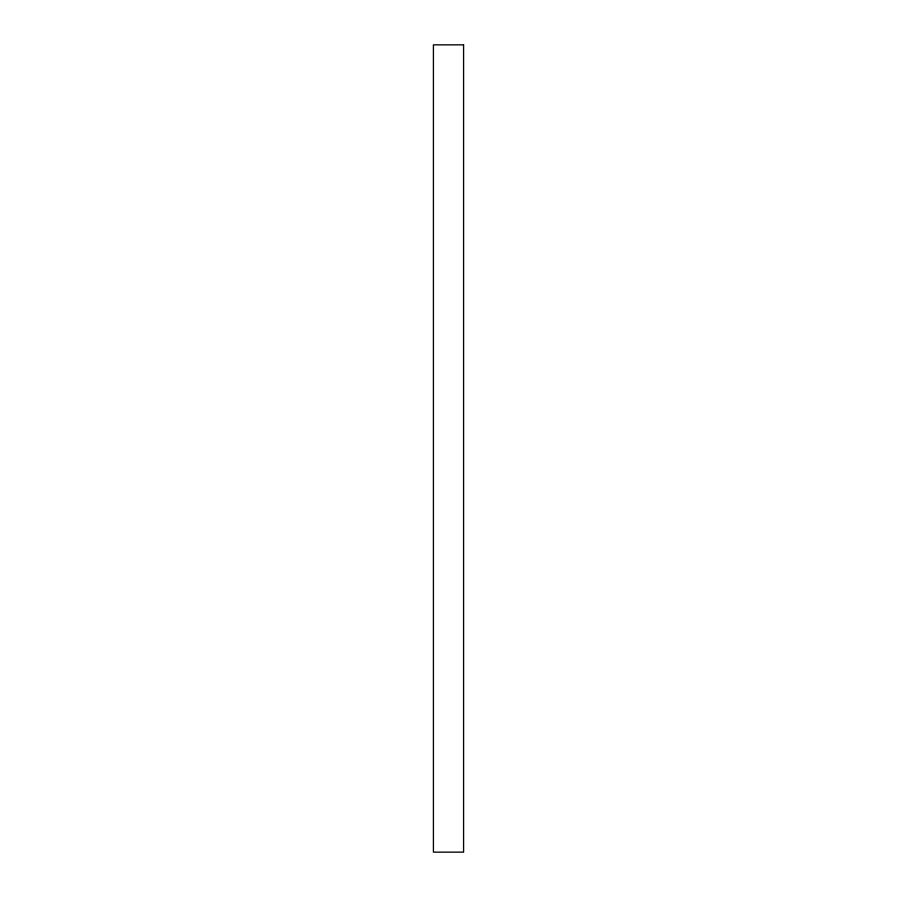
<?xml version="1.0" encoding="UTF-8"?>
<svg xmlns="http://www.w3.org/2000/svg" width="897" height="897" viewBox="0 0 897 897"><rect width="100%" height="100%" fill="white"/><g stroke="black" fill="none" stroke-linecap="round" stroke-linejoin="round"><path stroke-width="1.35" d="M463.581 44.85L433.419 44.85L433.419 852.15L463.581 852.15L463.581 44.85"/></g></svg>
